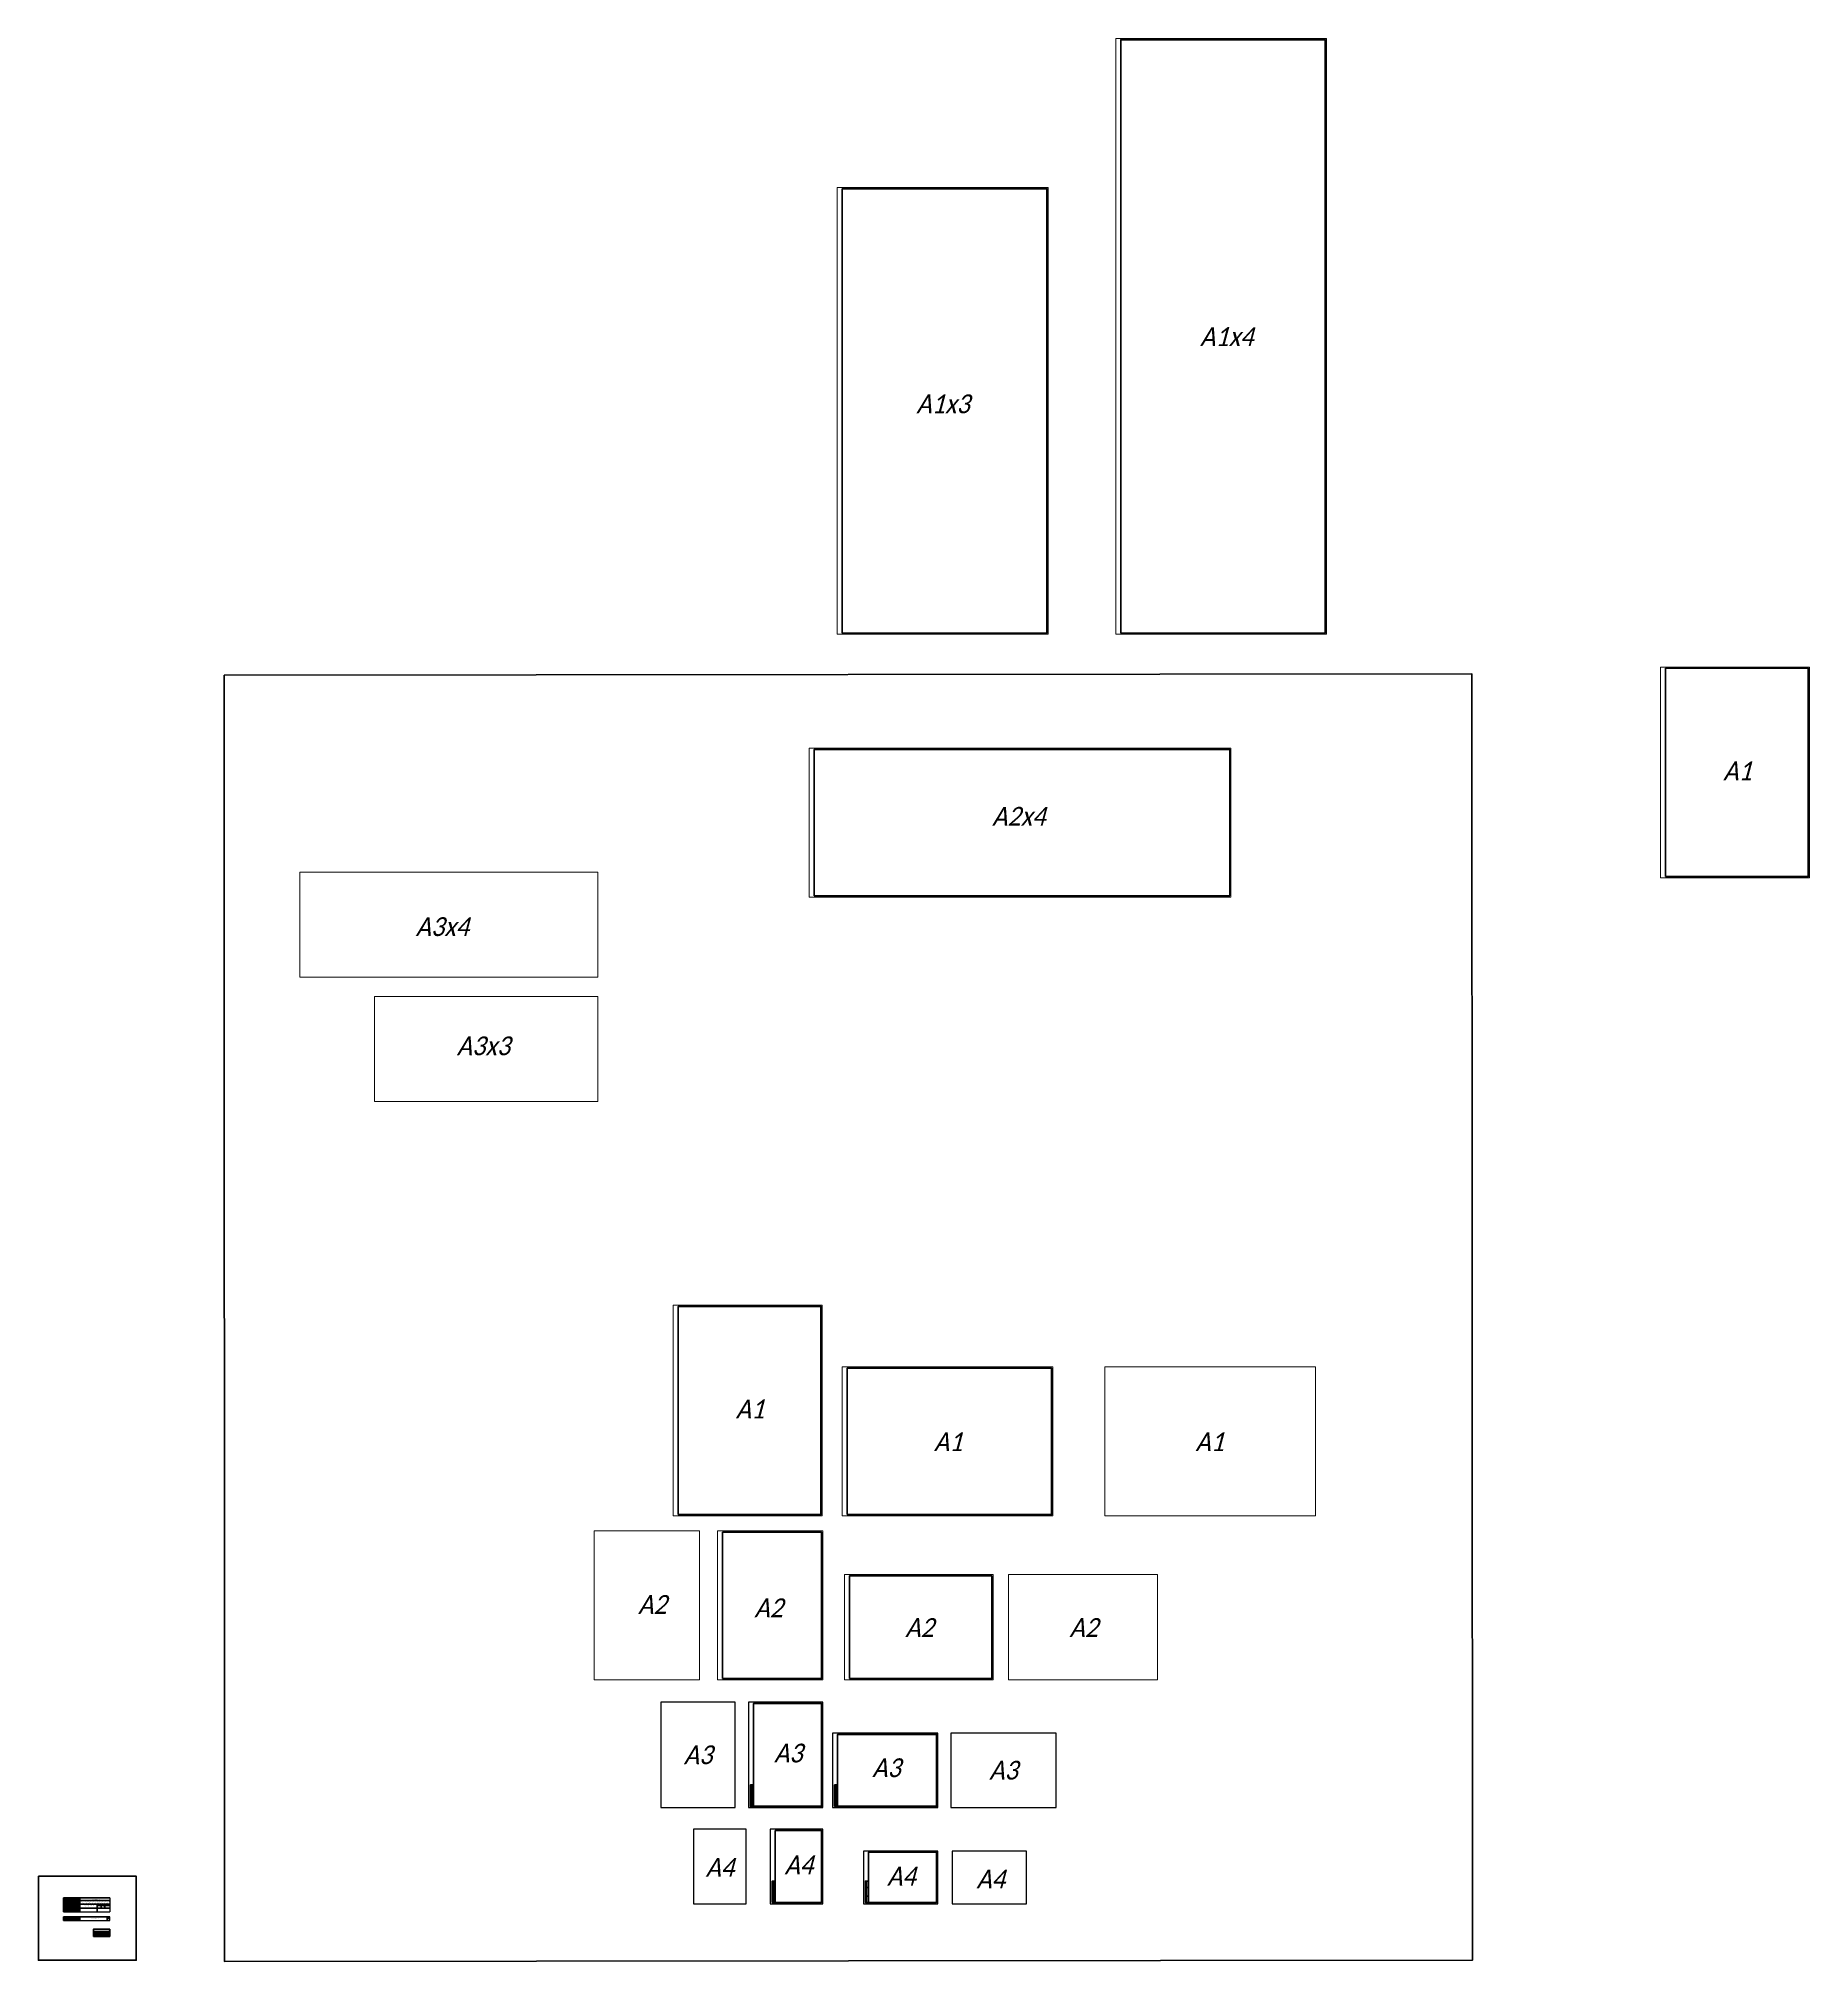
# Model space of a CAD drawing. Header units: millimetres. Extents: x 86 to 7151, y 100 to 7776.
import ezdxf
from ezdxf.enums import TextEntityAlignment as Align

# ---------------------------------------------------------------- set-up
doc = ezdxf.new("R2010")
doc.units = ezdxf.units.MM
doc.layers.add('PaperFormat', color=7, linetype='Continuous')
doc.layers.add('ShtampPaper', color=7, linetype='Continuous')
doc.styles.add('!!!VStyle', font='calibri.ttf', dxfattribs={"width": 0.9, "height": 2.2})
doc.styles.add('shtampText', font='calibri.ttf', dxfattribs={"width": 0.9, "oblique": 15, "height": 2.2})

# ---------------------------------------------------------------- blocks, each defined once
blk = doc.blocks.new('a3_0_297_420_progSheetFormat')
at = {"layer": 'ShtampPaper', "ltscale": 100}
blk.add_lwpolyline([(-420, 0), (0, 0), (0, 297), (-420, 297), (-420, 0)], dxfattribs=at)
at = {"layer": 'ShtampPaper', "lineweight": 50, "ltscale": 100}
blk.add_lwpolyline([(-400, 5), (-5, 5), (-5, 292), (-400, 292), (-400, 5)], dxfattribs=at)
at = {"layer": 'ShtampPaper', "style": 'shtampText', "oblique": 15, "width": 0.9}
blk.add_text('Формат А3 (297х420)', height=2.2, dxfattribs=at).set_placement((-5, 2.5), align=Align.MIDDLE_RIGHT)
blk = doc.blocks.new('BS_120_55_0_45_35_25_20_15_shprogSheetFormat')
at = {"layer": 'ShtampPaper', "lineweight": 50}
for p, q in [((-185, 55), (0, 55)), ((-185, 0), (-185, 55)), ((-185, 35), (-120, 35)), ((-185, 30), (0, 30)), ((-175, 55), (-175, 30)), ((-165, 55), (-165, 0)), ((-155, 55), (-155, 30)), ((-145, 55), (-145, 0)), ((-130, 55), (-130, 0)), ((-120, 0), (-120, 55)), ((-120, 45), (0, 45)), ((-120, 15), (0, 15)), ((-50, 0), (-50, 30)), ((-50, 25), (0, 25)), ((-35, 30), (-35, 15)), ((-20, 30), (-20, 15))]:
    blk.add_line(p, q, dxfattribs=at)
at = {"layer": 'ShtampPaper'}
for p, q in [((-185, 50), (-120, 50)), ((-185, 45), (-120, 45)), ((-185, 40), (-120, 40)), ((-185, 25), (-120, 25)), ((-185, 20), (-120, 20)), ((-185, 15), (-120, 15)), ((-185, 10), (-120, 10)), ((-185, 5), (-120, 5))]:
    blk.add_line(p, q, dxfattribs=at)
at = {"layer": 'ShtampPaper', "ltscale": 50}
for p in [(-185, 0), (0, 55)]:
    blk.add_line(p, (0, 0), dxfattribs=at)
at = {"layer": 'ShtampPaper', "style": 'shtampText', "oblique": 15, "width": 0.9}
for s, p in [('ГИП', (-184.3, 27.5)), ('Исполнил', (-184.3, 17.5)), ('Н. контроль', (-184.3, 7.5)), ('ГИП', (-164.3, 27.5)), ('Исполнил', (-164.3, 17.5)), ('Н. контроль', (-164.3, 7.5))]:
    blk.add_text(s, height=2.2, dxfattribs=at).set_placement(p, align=Align.MIDDLE_LEFT)
for s, p in [('Изм.', (-180, 32.5)), ('Кол.уч.', (-170, 32.5)), ('Лист', (-160, 32.5)), ('№док.', (-150, 32.5)), ('Подп.', (-137.5, 32.5)), ('Дата', (-125, 32.5)), ('Стадия', (-42.5, 27.5)), ('Лист', (-27.9, 27.5)), ('Листов', (-10, 27.5))]:
    blk.add_text(s, height=2.2, dxfattribs=at).set_placement(p, align=Align.MIDDLE_CENTER)
at = {"layer": 'ShtampPaper', "ltscale": 100, "style": 'shtampText', "oblique": 15, "width": 0.9}
for p in [(-125, 27.5), (-125, 17.5), (-125, 7.5)]:
    blk.add_text('00.00', height=2.2, dxfattribs=at).set_placement(p, align=Align.MIDDLE_CENTER)
at = {"layer": 'ShtampPaper', "char_height": 2.2, "attachment_point": 5, "style": 'shtampText'}
for s, insert, width in [('\\pi-6.6,l8.8,t17.6;??????????^I?????????? ?????????? ???????????? ????????? ??????? ???????? ????????? \\P\\pi0,t8.8;??????? ??????? ????????? ???????? ????????? ?????????? ????????? ?????????? \\P??????? ??????????? ??????????? ?????????? ??????????? ????????? ???????', (-60, 37.5), 120), ('\\pi-6.6,l8.8,t8.8;????????? ??????? ?????????', (-85, 22.5), 70), ('????-???????-???', (-60, 50), 120), ('?', (-42.5, 20), 15)]:
    blk.add_mtext(s, dxfattribs=dict(at, insert=insert, width=width))
blk = doc.blocks.new('a3_1_297_420_progSheetFormat')
at = {"layer": 'ShtampPaper', "ltscale": 100}
blk.add_lwpolyline([(-297, 0), (0, 0), (0, 420), (-297, 420), (-297, 0)], dxfattribs=at)
at = {"layer": 'ShtampPaper', "lineweight": 50, "ltscale": 100}
blk.add_lwpolyline([(-277, 5), (-5, 5), (-5, 415), (-277, 415), (-277, 5)], dxfattribs=at)
at = {"layer": 'ShtampPaper', "style": 'shtampText', "oblique": 15, "width": 0.9}
blk.add_text('Формат А3 (297х420)', height=2.2, dxfattribs=at).set_placement((-5, 2.5), align=Align.MIDDLE_RIGHT)
blk = doc.blocks.new('BSsmall_120_15_10_0_10_8_0_0_shprogSheetFormat')
at = {"layer": 'ShtampPaper', "lineweight": 50}
for p, q in [((-185, 15), (0, 15)), ((-185, 0), (-185, 15)), ((-175, 15), (-175, 0)), ((-165, 15), (-165, 0)), ((-155, 15), (-155, 0)), ((-145, 15), (-145, 0)), ((-130, 15), (-130, 0)), ((-120, 0), (-120, 15)), ((-10, 0), (-10, 15)), ((-10, 8), (0, 8))]:
    blk.add_line(p, q, dxfattribs=at)
at = {"layer": 'ShtampPaper'}
for p, q in [((-185, 10), (-120, 10)), ((-185, 5), (-120, 5)), ((-185, 0), (0, 0)), ((0, 0), (0, 15))]:
    blk.add_line(p, q, dxfattribs=at)
at = {"layer": 'ShtampPaper', "style": 'shtampText', "oblique": 15, "width": 0.9}
for s, p in [('Изм.', (-180, 2.5)), ('Кол.уч.', (-170, 2.5)), ('Лист', (-160, 2.5)), ('№док.', (-150, 2.5)), ('Подп.', (-137.5, 2.5)), ('Дата', (-125, 2.5)), ('Лист', (-5, 11.5)), ('?', (-5, 4))]:
    blk.add_text(s, height=2.2, dxfattribs=at).set_placement(p, align=Align.MIDDLE_CENTER)
at = {"layer": 'ShtampPaper', "insert": (-65, 7.5), "char_height": 2.2, "width": 120, "attachment_point": 5, "style": 'shtampText'}
blk.add_mtext('????-???????-???', dxfattribs=at)
blk = doc.blocks.new('BSpriviaz_65_26_15_20_15_30_0_20_shprogSheetFormat')
at = {"layer": 'ShtampPaper'}
blk.add_line((-65, 26.7), (-65, 20), dxfattribs=at)
at = {"layer": 'ShtampPaper', "lineweight": 50}
for points in [[(0, 30), (-65, 30), (-65, 0)], [(-65, 30), (-65, 0)], [(-65, 20), (0, 20)], [(-65, 0), (0, 0)], [(-45, 20), (-45, 5)], [(-25, 20), (-25, 0)], [(-10, 20), (-10, 0)], [(0, 30), (0, 0)]]:
    blk.add_lwpolyline(points, dxfattribs=at)
at = {"layer": 'ShtampPaper'}
for points in [[(-65, 15), (0, 15)], [(-65, 10), (0, 10)], [(-65, 5), (0, 5)]]:
    blk.add_lwpolyline(points, dxfattribs=at)
at = {"layer": 'ShtampPaper', "style": 'shtampText', "oblique": 15, "width": 0.9}
for s, p in [('Привязан:', (-64.5, 28)), ('ГИП', (-64.3, 17.5)), ('Исполнил', (-64.3, 12.5)), ('Н. контроль', (-64.3, 7.5)), ('Инв. №', (-64.3, 2.5)), ('ГИП', (-44.3, 17.5)), ('Исполнил', (-44.3, 12.5)), ('Н. контроль', (-44.3, 7.5))]:
    blk.add_text(s, height=2.2, dxfattribs=at).set_placement(p, align=Align.MIDDLE_LEFT)
at = {"layer": 'ShtampPaper', "ltscale": 100, "style": 'shtampText', "oblique": 15, "width": 0.9}
for p in [(-5, 17.5), (-5, 12.5), (-5, 7.5)]:
    blk.add_text('00.00', height=2.2, dxfattribs=at).set_placement(p, align=Align.MIDDLE_CENTER)
at = {"layer": 'ShtampPaper', "insert": (-63, 23), "char_height": 2.2, "width": 120, "attachment_point": 4, "style": 'shtampText'}
blk.add_mtext('????-???????-???', dxfattribs=at)
blk = doc.blocks.new('a4_1_210_297_progSheetFormat')
at = {"layer": 'ShtampPaper', "ltscale": 100}
blk.add_lwpolyline([(-210, 0), (0, 0), (0, 297), (-210, 297), (-210, 0)], dxfattribs=at)
at = {"layer": 'ShtampPaper', "lineweight": 50, "ltscale": 100}
blk.add_lwpolyline([(-190, 5), (-5, 5), (-5, 292), (-190, 292), (-190, 5)], dxfattribs=at)
at = {"layer": 'ShtampPaper', "style": 'shtampText', "oblique": 15, "width": 0.9}
blk.add_text('Формат А4 (210х297)', height=2.2, dxfattribs=at).set_placement((-5, 2.5), align=Align.MIDDLE_RIGHT)
blk = doc.blocks.new('invShtamp')
at = {"layer": 'ShtampPaper', "lineweight": 50}
for p, q in [((-7, 85), (-7, 0)), ((-12, 60), (0, 60)), ((-12, 25), (0, 25))]:
    blk.add_line(p, q, dxfattribs=at)
blk.add_lwpolyline([(0, 0), (-12, 0), (-12, 85), (0, 85)], dxfattribs=at)
at = {"layer": 'ShtampPaper', "style": 'shtampText', "oblique": 15, "width": 0.9}
for s, p in [('Взам. инв. №', (-9.75, 72.5)), ('Инв. № подл.', (-9.75, 12.5)), ('Подпись и дата', (-9.75, 42.5))]:
    blk.add_text(s, height=2.2, rotation=90, dxfattribs=at).set_placement(p, align=Align.MIDDLE_CENTER)
blk = doc.blocks.new('a4_0_210_297_progSheetFormat')
at = {"layer": 'ShtampPaper', "ltscale": 100}
blk.add_lwpolyline([(-297, 0), (0, 0), (0, 210), (-297, 210), (-297, 0)], dxfattribs=at)
at = {"layer": 'ShtampPaper', "lineweight": 50, "ltscale": 100}
blk.add_lwpolyline([(-277, 5), (-5, 5), (-5, 205), (-277, 205), (-277, 5)], dxfattribs=at)
at = {"layer": 'ShtampPaper', "style": 'shtampText', "oblique": 15, "width": 0.9}
blk.add_text('Формат А4 (210х297)', height=2.2, dxfattribs=at).set_placement((-5, 2.5), align=Align.MIDDLE_RIGHT)
blk = doc.blocks.new('a3null_0_297_420_progSheetFormat')
at = {"layer": 'ShtampPaper', "ltscale": 100}
blk.add_lwpolyline([(-420, 0), (0, 0), (0, 297), (-420, 297), (-420, 0)], dxfattribs=at)
blk = doc.blocks.new('a3null_1_297_420_progSheetFormat')
at = {"layer": 'ShtampPaper', "ltscale": 100}
blk.add_lwpolyline([(-297, 0), (0, 0), (0, 420), (-297, 420), (-297, 0)], dxfattribs=at)
blk = doc.blocks.new('a4null_1_210_297_progSheetFormat')
at = {"layer": 'ShtampPaper', "ltscale": 100}
blk.add_lwpolyline([(-210, 0), (0, 0), (0, 297), (-210, 297), (-210, 0)], dxfattribs=at)
blk = doc.blocks.new('a4null_0_210_297_progSheetFormat')
at = {"layer": 'ShtampPaper', "ltscale": 100}
blk.add_lwpolyline([(-297, 0), (0, 0), (0, 210), (-297, 210), (-297, 0)], dxfattribs=at)
blk = doc.blocks.new('a2_0_420_594_progSheetFormat')
at = {"layer": 'PaperFormat', "color": 0, "linetype": 'Continuous', "lineweight": 15, "ltscale": 100}
blk.add_lwpolyline([(-594, 0), (0, 0), (0, 420), (-594, 420), (-594, 0)], dxfattribs=at)
at = {"layer": 'PaperFormat', "color": 0, "linetype": 'Continuous', "lineweight": 60, "ltscale": 100}
blk.add_lwpolyline([(-574, 5), (-5, 5), (-5, 415), (-574, 415), (-574, 5)], dxfattribs=at)
at = {"layer": 'PaperFormat', "style": '!!!VStyle', "width": 0.9}
blk.add_text('Формат А2 (420х594)', height=2.2, dxfattribs=at).set_placement((-33.4, 3.7), align=Align.TOP_LEFT)
blk = doc.blocks.new('a2null_0_420_594_progSheetFormat')
at = {"layer": 'PaperFormat', "color": 0, "linetype": 'Continuous', "lineweight": 15, "ltscale": 100}
blk.add_lwpolyline([(-594, 0), (0, 0), (0, 420), (-594, 420), (-594, 0)], dxfattribs=at)
blk = doc.blocks.new('a2_1_420_594_progSheetFormat')
at = {"layer": 'PaperFormat', "color": 0, "linetype": 'Continuous', "lineweight": 15, "ltscale": 100}
blk.add_lwpolyline([(-420, 0), (0, 0), (0, 594), (-420, 594), (-420, 0)], dxfattribs=at)
at = {"layer": 'PaperFormat', "color": 0, "linetype": 'Continuous', "lineweight": 60, "ltscale": 100}
blk.add_lwpolyline([(-400, 5), (-5, 5), (-5, 589), (-400, 589), (-400, 5)], dxfattribs=at)
at = {"layer": 'PaperFormat', "style": '!!!VStyle', "width": 0.9}
blk.add_text('Формат А2 (420х594)', height=2.2, dxfattribs=at).set_placement((-33.4, 3.7), align=Align.TOP_LEFT)
blk = doc.blocks.new('a2null_1_420_594_progSheetFormat')
at = {"layer": 'PaperFormat', "color": 0, "linetype": 'Continuous', "lineweight": 15, "ltscale": 100}
blk.add_lwpolyline([(-420, 0), (0, 0), (0, 594), (-420, 594), (-420, 0)], dxfattribs=at)
blk = doc.blocks.new('a1_0_594_841_progSheetFormat')
at = {"layer": 'PaperFormat', "color": 0, "linetype": 'Continuous', "lineweight": 15, "ltscale": 100}
blk.add_lwpolyline([(-841, 0), (0, 0), (0, 594), (-841, 594), (-841, 0)], dxfattribs=at)
at = {"layer": 'PaperFormat', "color": 0, "linetype": 'Continuous', "lineweight": 60, "ltscale": 100}
blk.add_lwpolyline([(-821, 5), (-5, 5), (-5, 589), (-821, 589), (-821, 5)], dxfattribs=at)
at = {"layer": 'PaperFormat', "style": '!!!VStyle', "width": 0.9}
blk.add_text('Формат А1 (594х841)', height=2.2, dxfattribs=at).set_placement((-33.4, 3.7), align=Align.TOP_LEFT)
blk = doc.blocks.new('a1_1_594_841_progSheetFormat')
at = {"layer": 'PaperFormat', "color": 0, "linetype": 'Continuous', "lineweight": 15, "ltscale": 100}
blk.add_lwpolyline([(-594, 0), (0, 0), (0, 841), (-594, 841), (-594, 0)], dxfattribs=at)
at = {"layer": 'PaperFormat', "color": 0, "linetype": 'Continuous', "lineweight": 60, "ltscale": 100}
blk.add_lwpolyline([(-574, 5), (-5, 5), (-5, 836), (-574, 836), (-574, 5)], dxfattribs=at)
at = {"layer": 'PaperFormat', "style": '!!!VStyle', "width": 0.9}
blk.add_text('Формат А1 (594х841)', height=2.2, dxfattribs=at).set_placement((-33.4, 3.7), align=Align.TOP_LEFT)
blk = doc.blocks.new('a3х3null_0_420_891_progSheetFormat')
at = {"layer": 'PaperFormat', "color": 0, "linetype": 'Continuous', "lineweight": 15, "ltscale": 100}
blk.add_lwpolyline([(-891, 0), (0, 0), (0, 420), (-891, 420), (-891, 0)], dxfattribs=at)
blk = doc.blocks.new('a3х4null_0_420_1189_progSheetFormat')
at = {"layer": 'PaperFormat', "color": 0, "linetype": 'Continuous', "lineweight": 15, "ltscale": 100}
blk.add_lwpolyline([(-1189, 0), (0, 0), (0, 420), (-1189, 420), (-1189, 0)], dxfattribs=at)
blk = doc.blocks.new('a1null_0_594_841_progSheetFormat')
at = {"layer": 'PaperFormat', "color": 0, "linetype": 'Continuous', "lineweight": 15, "ltscale": 100}
blk.add_lwpolyline([(-841, 0), (0, 0), (0, 594), (-841, 594), (-841, 0)], dxfattribs=at)
blk = doc.blocks.new('a2x4_0_594_1682_progSheetFormat')
at = {"layer": 'PaperFormat', "color": 0, "linetype": 'Continuous', "lineweight": 15, "ltscale": 100}
blk.add_lwpolyline([(-1682, 0), (0, 0), (0, 594), (-1682, 594), (-1682, 0)], dxfattribs=at)
at = {"layer": 'PaperFormat', "color": 0, "linetype": 'Continuous', "lineweight": 60, "ltscale": 100}
blk.add_lwpolyline([(-1662, 5), (-5, 5), (-5, 589), (-1662, 589), (-1662, 5)], dxfattribs=at)
at = {"layer": 'PaperFormat', "style": '!!!VStyle', "width": 0.9}
blk.add_text('Формат А2х4 (594х1682)', height=2.2, dxfattribs=at).set_placement((-5, 2.5), align=Align.MIDDLE_RIGHT)
blk = doc.blocks.new('a1x3_1_841_1783_progSheetFormat')
at = {"layer": 'PaperFormat', "color": 0, "linetype": 'Continuous', "lineweight": 15, "ltscale": 100}
blk.add_lwpolyline([(-841, 0), (0, 0), (0, 1783), (-841, 1783), (-841, 0)], dxfattribs=at)
at = {"layer": 'PaperFormat', "color": 0, "linetype": 'Continuous', "lineweight": 60, "ltscale": 100}
blk.add_lwpolyline([(-821, 5), (-5, 5), (-5, 1778), (-821, 1778), (-821, 5)], dxfattribs=at)
at = {"layer": 'PaperFormat', "style": '!!!VStyle', "width": 0.9}
blk.add_text('Формат А1x3 (841х1783)', height=2.2, dxfattribs=at).set_placement((-5, 2.5), align=Align.MIDDLE_RIGHT)
blk = doc.blocks.new('a1x4_1_841_2378_progSheetFormat')
at = {"layer": 'PaperFormat', "color": 0, "linetype": 'Continuous', "lineweight": 15, "ltscale": 100}
blk.add_lwpolyline([(-841, 0), (0, 0), (0, 2378), (-841, 2378), (-841, 0)], dxfattribs=at)
at = {"layer": 'PaperFormat', "color": 0, "linetype": 'Continuous', "lineweight": 60, "ltscale": 100}
blk.add_lwpolyline([(-821, 5), (-5, 5), (-5, 2373), (-821, 2373), (-821, 5)], dxfattribs=at)
at = {"layer": 'PaperFormat', "style": '!!!VStyle', "width": 0.9}
blk.add_text('Формат А1x4 (841х2378)', height=2.2, dxfattribs=at).set_placement((-5, 2.5), align=Align.MIDDLE_RIGHT)

msp = doc.modelspace()

# ---------------------------------------------------------------- linework, layer by layer
at = {"layer": 'PaperFormat', "color": 3, "lineweight": 100}
for points in [[(826.3, 5234.9), (5804, 5239.7), (5806.2, 105.3), (828.5, 100.5)], [(85.8, 441), (476, 441), (476, 105.3), (85.8, 105.3)]]:
    msp.add_lwpolyline(points, close=True, dxfattribs=at)

# ---------------------------------------------------------------- block references
at = {"layer": 'PaperFormat'}
for name, p in [('a1x4_1_841_2378_progSheetFormat', (5224.1, 5397.9)), ('a1x3_1_841_1783_progSheetFormat', (4113.5, 5397.9)), ('a1_1_594_841_progSheetFormat', (7151.1, 4426)), ('a2x4_0_594_1682_progSheetFormat', (4842.9, 4349.2)), ('a3х4null_0_420_1189_progSheetFormat', (2317, 4028.9)), ('a3х3null_0_420_891_progSheetFormat', (2317, 3532.8)), ('a1_1_594_841_progSheetFormat', (3211.9, 1879.5)), ('a1_0_594_841_progSheetFormat', (4132.5, 1879.5)), ('a1null_0_594_841_progSheetFormat', (5180.7, 1879.5)), ('a2null_1_420_594_progSheetFormat', (2723.1, 1224.9)), ('a2_1_420_594_progSheetFormat', (3215.2, 1224.9)), ('a2_0_420_594_progSheetFormat', (3894.7, 1224.9)), ('a2null_0_420_594_progSheetFormat', (4549.9, 1224.9)), ('a3null_1_297_420_progSheetFormat', (2865.6, 715.3)), ('a3null_0_297_420_progSheetFormat', (4145.6, 715.3)), ('invShtamp', (2938.1, 720.3)), ('invShtamp', (3273.5, 720.3)), ('a4null_1_210_297_progSheetFormat', (2908.4, 331.4)), ('a4_0_210_297_progSheetFormat', (3673.5, 331.4)), ('a4null_0_210_297_progSheetFormat', (4027.4, 331.4)), ('invShtamp', (3025.1, 336.4)), ('invShtamp', (3396.5, 336.4))]:
    msp.add_blockref(name, p, dxfattribs=at)
at = {"layer": 'ShtampPaper'}
for name, p in [('a3_1_297_420_progSheetFormat', (3215.1, 715.3)), ('a3_0_297_420_progSheetFormat', (3673.5, 715.3)), ('a4_1_210_297_progSheetFormat', (3215.1, 331.4)), ('BS_120_55_0_45_35_25_20_15_shprogSheetFormat', (370.4, 299.1)), ('BSsmall_120_15_10_0_10_8_0_0_shprogSheetFormat', (370.4, 263.8)), ('BSpriviaz_65_26_15_20_15_30_0_20_shprogSheetFormat', (370.4, 199.8))]:
    msp.add_blockref(name, p, dxfattribs=at)

# ---------------------------------------------------------------- texts
at = {"layer": 'ShtampPaper', "ltscale": 100, "style": 'shtampText', "oblique": 15, "width": 0.9}
msp.add_text('л.??', height=2.2, dxfattribs=at).set_placement((362.9, 224.8), align=Align.MIDDLE_CENTER)
at = {"layer": 'ShtampPaper', "char_height": 75, "attachment_point": 5, "style": 'shtampText'}
for s, insert in [('A1x4', (4826.1, 6585.9)), ('A1x3', (3694.4, 6317.2)), ('A1', (6863.7, 4852.6)), ('A2x4', (3996.5, 4671.5)), ('A3х4', (1696.8, 4230.6)), ('A3х3', (1860.8, 3754.8)), ('A1', (2924.5, 2306)), ('A1', (3714.9, 2175.1)), ('A1', (4758.2, 2175.1)), ('A2', (2534.9, 1525.6)), ('A2', (2998.8, 1512.3)), ('A2', (3600.6, 1433.5)), ('A2', (4255.8, 1433.5)), ('A3', (2717.1, 925.3)), ('A3', (3077, 932.2)), ('A3', (3468.6, 873.6)), ('A3', (3935.6, 863.8)), ('A4', (2804, 476.1)), ('A4', (3119, 486.2)), ('A4', (3528.1, 441.2)), ('A4', (3884.2, 429.6))]:
    msp.add_mtext_dynamic_manual_height_columns(s, width=53.286, gutter_width=12.5, heights=[0], dxfattribs=dict(at, insert=insert))
at = {"layer": 'ShtampPaper', "color": 0, "char_height": 2.2, "attachment_point": 5, "style": 'shtampText'}
for s, insert, width in [('.C', (327.7, 349.1), 50.102), ('???', (342.9, 319.1), 15), ('.C', (322.7, 271.3), 50.102)]:
    msp.add_mtext(s, dxfattribs=dict(at, insert=insert, width=width))

doc.saveas('drawing.dxf')
